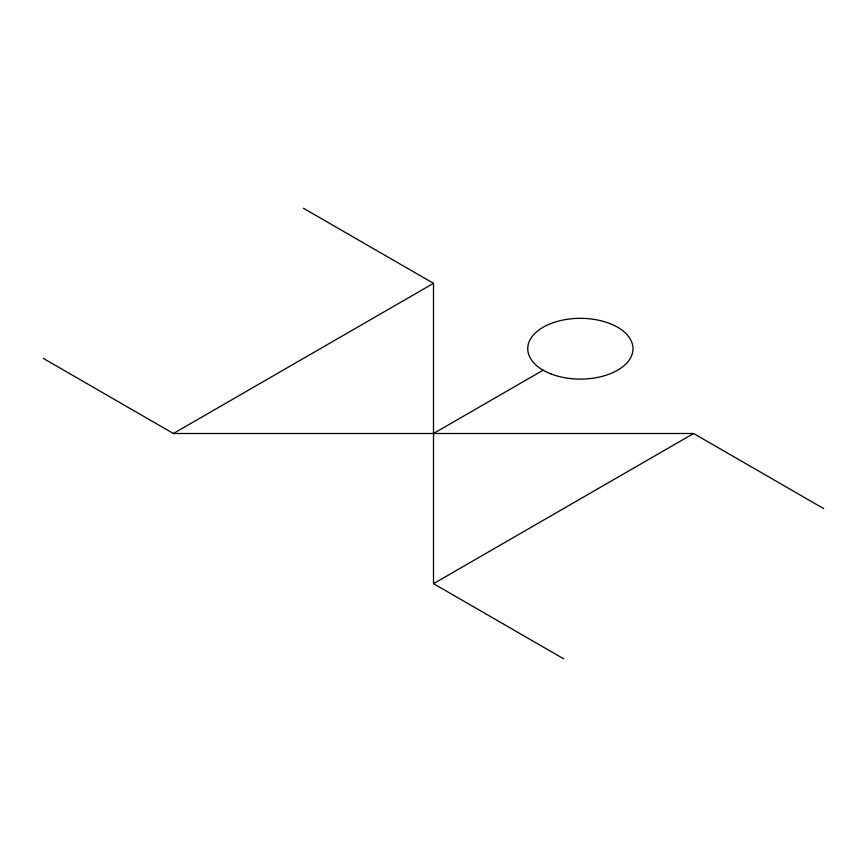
<?xml version="1.0" encoding="UTF-8"?>
<svg xmlns="http://www.w3.org/2000/svg" width="867" height="867" viewBox="0 0 867 867"><rect width="100%" height="100%" fill="white"/><g stroke="black" fill="none" stroke-linecap="round" stroke-linejoin="round"><path stroke-width="1.3" d="M43.35 358.418L173.4 433.5L433.5 283.336L433.5 583.664L563.55 658.747M433.5 433.5L543.154 370.187M433.5 583.664L693.6 433.5L823.65 508.582M173.4 433.5L693.6 433.5M303.45 208.253L433.5 283.336M550.87 373.872A52.616 30.378 0 0 0 632.856 350.875A52.616 30.378 0 0 0 557.373 321.386A52.616 30.378 0 0 0 550.87 373.872"/></g></svg>
